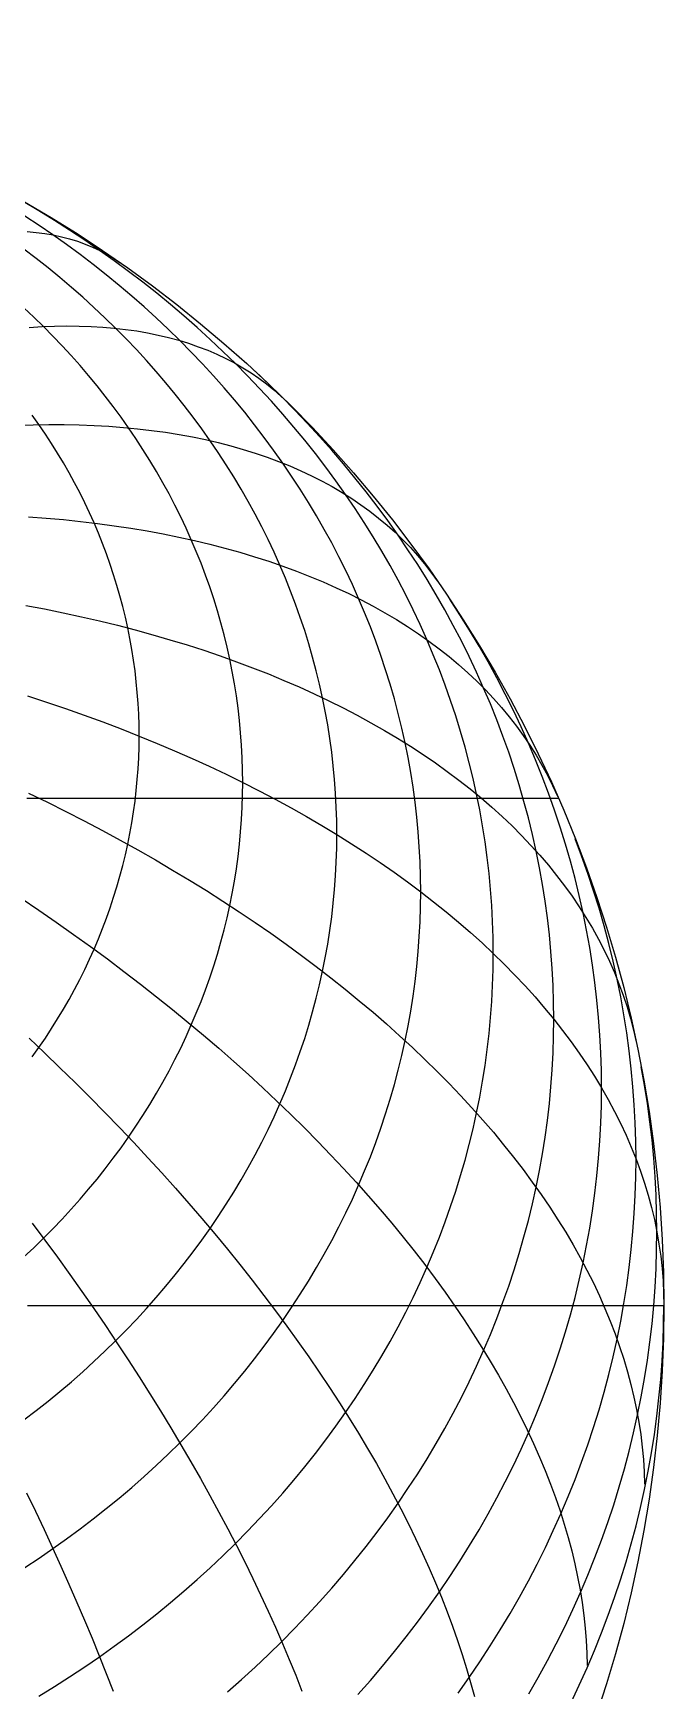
# Model space of a CAD drawing. Header units: millimetres. Extents: x -85 to 85, y -85 to 85.
# Drawn here: x 42.9 to 85, y -25.8 to 85 of the extents above; entities that cross this region are included whole.
import ezdxf

# ---------------------------------------------------------------- set-up
doc = ezdxf.new("R2010")
doc.units = ezdxf.units.MM
for name, color, linetype in [('CUT_OUTER', 1, 'Continuous'), ('ENGRAVE', 7, 'Continuous'), ('ENGRAVE_FINE', 8, 'Continuous')]:
    doc.layers.add(name, color=color, linetype=linetype)

msp = doc.modelspace()

# ---------------------------------------------------------------- linework, layer by layer
at = {"layer": 'CUT_OUTER'}
msp.add_circle((0, 0), 85, dxfattribs=at)
at = {"layer": 'ENGRAVE'}
for points in [[(42.5, 0), (43.7782, 0), (45.0431, 0), (46.2943, 0), (47.5314, 0), (48.754, 0), (49.9617, 0), (51.1543, 0), (52.3312, 0), (53.4922, 0), (54.6369, 0), (55.765, 0), (56.8761, 0), (57.9699, 0), (59.046, 0), (60.1041, 0), (61.1439, 0), (62.1651, 0), (63.1673, 0), (64.1503, 0), (65.1138, 0), (66.0574, 0), (66.9809, 0), (67.884, 0), (68.7664, 0), (69.6279, 0), (70.4682, 0), (71.287, 0), (72.0841, 0), (72.8592, 0), (73.6122, 0), (74.3427, 0), (75.0505, 0), (75.7356, 0), (76.3975, 0), (77.0362, 0), (77.6514, 0), (78.2429, 0), (78.8106, 0), (79.3543, 0), (79.8739, 0), (80.3691, 0), (80.8398, 0), (81.2859, 0), (81.7072, 0), (82.1037, 0), (82.4751, 0), (82.8215, 0), (83.1425, 0), (83.4383, 0), (83.7087, 0), (83.9535, 0), (84.1728, 0), (84.3664, 0), (84.5344, 0), (84.6765, 0), (84.7929, 0), (84.8835, 0), (84.9482, 0), (84.9871, 0), (85, 0)], [(78.8106, -26.5266), (79.3543, -25.3767), (79.8739, -24.2191), (80.3691, -23.0541), (80.8398, -21.8821), (81.2859, -20.7034), (81.7072, -19.5184), (82.1037, -18.3275), (82.4751, -17.131), (82.8215, -15.9292), (83.1425, -14.7226), (83.4383, -13.5116), (83.7087, -12.2964), (83.9535, -11.0774), (84.1728, -9.8551), (84.3664, -8.6298), (84.5344, -7.4019), (84.6765, -6.1717), (84.7929, -4.9396), (84.8835, -3.706), (84.9482, -2.4713), (84.9871, -1.2358), (85, 0)]]:
    msp.add_lwpolyline(points, dxfattribs=at)
at = {"layer": 'ENGRAVE_FINE'}
for points in [[(73.6122, 23.5088), (73.6009, 24.5791), (73.5673, 25.6491), (73.5113, 26.7183), (73.4328, 27.7867), (73.332, 28.8537), (73.2089, 29.919), (73.0635, 30.9825), (72.8958, 32.0436), (72.7059, 33.1022), (72.4938, 34.1578), (72.2597, 35.2102), (72.0036, 36.259), (71.7255, 37.304), (71.4256, 38.3447), (71.1039, 39.3809), (70.7605, 40.4123), (70.3957, 41.4385), (70.0093, 42.4593), (69.6017, 43.4743), (69.1728, 44.4832), (68.7229, 45.4857), (68.252, 46.4816), (67.7603, 47.4704), (67.2481, 48.452), (66.7153, 49.4259), (66.1622, 50.3919), (65.5889, 51.3498), (64.9957, 52.2992), (64.3826, 53.2398), (63.75, 54.1713), (63.0979, 55.0935), (62.4267, 56.0061), (61.7364, 56.9088), (61.0272, 57.8013), (60.2996, 58.6834), (59.5535, 59.5548), (58.7893, 60.4151), (58.0072, 61.2643), (57.2074, 62.1019), (56.3902, 62.9278), (55.5558, 63.7416), (54.7045, 64.5433), (53.8365, 65.3324), (52.9522, 66.1088), (52.0517, 66.8722), (51.1353, 67.6223), (50.2034, 68.3591), (49.2561, 69.0822), (48.2939, 69.7914), (47.317, 70.4865), (46.3256, 71.1673), (45.3202, 71.8336), (44.3009, 72.4851), (43.2681, 73.1218), (42.2222, 73.7433)], [(68.7664, 27.6363), (68.756, 28.6361), (68.7246, 29.6356), (68.6722, 30.6345), (68.5989, 31.6325), (68.5048, 32.6293), (68.3897, 33.6245), (68.2539, 34.618), (68.0972, 35.6093), (67.9198, 36.5981), (67.7217, 37.5843), (67.503, 38.5674), (67.2637, 39.5472), (67.004, 40.5233), (66.7238, 41.4955), (66.4233, 42.4636), (66.1025, 43.427), (65.7617, 44.3857), (65.4008, 45.3393), (65.02, 46.2875), (64.6193, 47.23), (64.199, 48.1665), (63.7591, 49.0968), (63.2998, 50.0205), (62.8213, 50.9375), (62.3236, 51.8473), (61.8069, 52.7498), (61.2714, 53.6446), (60.7172, 54.5314), (60.1445, 55.4101), (59.5535, 56.2804), (58.9443, 57.1419), (58.3173, 57.9944), (57.6724, 58.8376), (57.01, 59.6714), (56.3302, 60.4954), (55.6332, 61.3094), (54.9193, 62.1131), (54.1887, 62.9064), (53.4416, 63.6889), (52.6782, 64.4604), (51.8987, 65.2207), (51.1034, 65.9695), (50.2926, 66.7067), (49.4664, 67.432), (48.6252, 68.1451), (47.7692, 68.8459), (46.8986, 69.5342), (46.0137, 70.2097), (45.1148, 70.8722), (44.2022, 71.5215), (43.2761, 72.1575), (42.3369, 72.7799)], [(42.4851, 71.7439), (43.0782, 71.6901), (43.6582, 71.6146), (44.2249, 71.5172), (44.7781, 71.398), (45.3176, 71.2571), (45.8434, 71.0945), (46.3552, 70.9102), (46.8528, 70.7043), (47.3362, 70.4769), (47.8052, 70.228), (48.2596, 69.9577), (48.6994, 69.6662)], [(63.1673, 31.461), (63.1577, 32.3794), (63.1288, 33.2975), (63.0807, 34.2151), (63.0134, 35.1318), (62.9269, 36.0474), (62.8213, 36.9616), (62.6965, 37.8742), (62.5526, 38.7848), (62.3896, 39.6931), (62.2077, 40.599), (62.0067, 41.502), (61.787, 42.402), (61.5483, 43.2987), (61.291, 44.1918), (61.0149, 45.081), (60.7203, 45.966), (60.4072, 46.8466), (60.0757, 47.7225), (59.7259, 48.5935), (59.3579, 49.4593), (58.9718, 50.3196), (58.5677, 51.1741), (58.1458, 52.0226), (57.7062, 52.8649), (57.249, 53.7006), (56.7744, 54.5296), (56.2825, 55.3516), (55.7734, 56.1662), (55.2474, 56.9734), (54.7045, 57.7728), (54.145, 58.5641), (53.5689, 59.3472), (52.9766, 60.1218), (52.3681, 60.8877), (51.7436, 61.6446), (51.1034, 62.3923), (50.4477, 63.1306), (49.7765, 63.8593), (49.0902, 64.5781), (48.389, 65.2867), (47.673, 65.9851), (46.9425, 66.673), (46.1976, 67.3502), (45.4388, 68.0164), (44.666, 68.6714), (43.8797, 69.3152), (43.08, 69.9474), (42.2672, 70.5679)], [(56.8761, 34.9409), (56.8674, 35.7679), (56.8415, 36.5946), (56.7982, 37.4208), (56.7376, 38.2462), (56.6597, 39.0706), (56.5645, 39.8938), (56.4522, 40.7154), (56.3226, 41.5353), (56.1759, 42.3532), (56.012, 43.1688), (55.8311, 43.982), (55.6332, 44.7923), (55.4184, 45.5997), (55.1866, 46.4038), (54.9381, 47.2044), (54.6728, 48.0013), (54.3909, 48.7942), (54.0924, 49.5829), (53.7774, 50.3672), (53.4461, 51.1467), (53.0984, 51.9213), (52.7346, 52.6907), (52.3547, 53.4548), (51.9589, 54.2131), (51.5473, 54.9656), (51.1199, 55.7121), (50.677, 56.4521), (50.2186, 57.1857), (49.745, 57.9124), (49.2561, 58.6322), (48.7523, 59.3447), (48.2337, 60.0498), (47.7003, 60.7473), (47.1524, 61.4369), (46.5902, 62.1184), (46.0137, 62.7917), (45.4233, 63.4564), (44.819, 64.1125), (44.201, 64.7597), (43.5696, 65.3978), (42.9249, 66.0266), (42.2672, 66.646)], [(42.6218, 65.3396), (43.4744, 65.393), (44.3138, 65.4266), (45.1396, 65.4402), (45.9518, 65.4339), (46.7499, 65.4077), (47.5338, 65.3615), (48.3032, 65.2954), (49.0579, 65.2095), (49.7976, 65.1036), (50.5222, 64.978), (51.2314, 64.8325), (51.925, 64.6673), (52.6028, 64.4824), (53.2645, 64.2779), (53.9101, 64.0538), (54.5392, 63.8102), (55.1517, 63.5471), (55.7473, 63.2647), (56.3261, 62.963), (56.8876, 62.6421), (57.4318, 62.3021), (57.9586, 61.9432), (58.4676, 61.5654), (58.9589, 61.1689), (59.4322, 60.7537), (59.8874, 60.32)], [(77.6514, 19.1238), (77.6395, 20.2528), (77.6041, 21.3815), (77.5449, 22.5094), (77.4622, 23.6364), (77.3559, 24.7619), (77.226, 25.8858), (77.0726, 27.0075), (76.8957, 28.1269), (76.6953, 29.2436), (76.4717, 30.3571), (76.2247, 31.4672), (75.9545, 32.5736), (75.6612, 33.6759), (75.3448, 34.7737), (75.0055, 35.8668), (74.6433, 36.9548), (74.2584, 38.0373), (73.8508, 39.1141), (73.4208, 40.1848), (72.9684, 41.2491), (72.4938, 42.3066), (71.9971, 43.3571), (71.4785, 44.4002), (70.9381, 45.4356), (70.376, 46.463), (69.7926, 47.482), (69.1879, 48.4924), (68.5621, 49.4939), (67.9154, 50.4861), (67.2481, 51.4688), (66.5602, 52.4416), (65.8521, 53.4043), (65.1239, 54.3565), (64.3759, 55.298), (63.6083, 56.2285), (62.8213, 57.1476), (62.0151, 58.0552), (61.1901, 58.9509), (60.3464, 59.8345), (59.4844, 60.7057), (58.6042, 61.5643), (57.7062, 62.4099)], [(41.8365, 58.8085), (42.8872, 58.8416), (43.9248, 58.8568), (44.9491, 58.854), (45.9596, 58.8334), (46.9562, 58.7948), (47.9384, 58.7382), (48.9061, 58.6638), (49.8588, 58.5716), (50.7964, 58.4615), (51.7184, 58.3336), (52.6248, 58.1879), (53.5151, 58.0245), (54.3891, 57.8434), (55.2465, 57.6447), (56.0871, 57.4284), (56.9106, 57.1946), (57.7168, 56.9435), (58.5054, 56.6749), (59.2762, 56.3891), (60.0289, 56.0862), (60.7633, 55.7661), (61.4793, 55.4291), (62.1765, 55.0752), (62.8547, 54.7045), (63.5138, 54.3171), (64.1536, 53.9132), (64.7738, 53.4929), (65.3743, 53.0562), (65.9549, 52.6035), (66.5154, 52.1346), (67.0556, 51.65), (67.5754, 51.1495), (68.0746, 50.6335), (68.5531, 50.1021), (69.0107, 49.5554), (69.4473, 48.9936), (69.8627, 48.4169)], [(49.9617, 38.0381), (49.9541, 38.7645), (49.9313, 39.4907), (49.8933, 40.2164), (49.84, 40.9415), (49.7716, 41.6657), (49.6881, 42.3888), (49.5893, 43.1106), (49.4755, 43.8308), (49.3466, 44.5493), (49.2027, 45.2657), (49.0438, 45.98), (48.87, 46.6919), (48.6812, 47.4011), (48.4777, 48.1074), (48.2593, 48.8107), (48.0263, 49.5108), (47.7787, 50.2073), (47.5164, 50.9001), (47.2398, 51.589), (46.9487, 52.2738), (46.6433, 52.9542), (46.3237, 53.6301), (45.99, 54.3012), (45.6423, 54.9674), (45.2807, 55.6284), (44.9053, 56.2841), (44.5162, 56.9342), (44.1136, 57.5786), (43.6975, 58.217), (43.2681, 58.8492), (42.8256, 59.4751)], [(42.5693, 52.6914), (43.7424, 52.6037), (44.9021, 52.5), (46.0481, 52.3803), (47.1801, 52.2446), (48.2977, 52.093), (49.4007, 51.9255), (50.4885, 51.7422), (51.561, 51.5432), (52.6178, 51.3285), (53.6586, 51.0981), (54.683, 50.8522), (55.6907, 50.5907), (56.6815, 50.3139), (57.6551, 50.0217), (58.611, 49.7143), (59.5491, 49.3918), (60.4691, 49.0542), (61.3707, 48.7017), (62.2535, 48.3343), (63.1174, 47.9522), (63.9621, 47.5555), (64.7873, 47.1443), (65.5927, 46.7188), (66.3782, 46.279), (67.1434, 45.8251), (67.8882, 45.3573), (68.6123, 44.8757), (69.3156, 44.3803), (69.9977, 43.8715), (70.6585, 43.3493), (71.2977, 42.8139), (71.9153, 42.2655), (72.5109, 41.7041), (73.0844, 41.1301), (73.6357, 40.5436), (74.1646, 39.9447), (74.6708, 39.3336), (75.1544, 38.7105), (75.615, 38.0757), (76.0526, 37.4293), (76.467, 36.7714), (76.8581, 36.1024), (77.2259, 35.4223), (77.5701, 34.7315), (77.8906, 34.0301)], [(42.3883, 46.7705), (43.6416, 46.5329), (44.8816, 46.2811), (46.1079, 46.0153), (47.3202, 45.7354), (48.5181, 45.4416), (49.7012, 45.1339), (50.8692, 44.8125), (52.0217, 44.4775), (53.1583, 44.1289), (54.2787, 43.7668), (55.3826, 43.3915), (56.4697, 43.0029), (57.5395, 42.6012), (58.5918, 42.1865), (59.6262, 41.759), (60.6425, 41.3188), (61.6403, 40.866), (62.6194, 40.4007), (63.5794, 39.9231), (64.52, 39.4334), (65.4409, 38.9316), (66.3419, 38.418), (67.2227, 37.8927), (68.0831, 37.3558), (68.9226, 36.8076), (69.7412, 36.2482), (70.5386, 35.6777), (71.3145, 35.0963), (72.0686, 34.5043), (72.8008, 33.9017), (73.5108, 33.2888), (74.1984, 32.6658), (74.8634, 32.0328), (75.5056, 31.3901), (76.1249, 30.7378), (76.7209, 30.0762), (77.2935, 29.4053), (77.8427, 28.7256), (78.3681, 28.037), (78.8696, 27.34), (79.3471, 26.6346), (79.8004, 25.9211), (80.2295, 25.1997), (80.634, 24.4706), (81.0141, 23.7341), (81.3694, 22.9903), (81.7, 22.2396), (82.0057, 21.482), (82.2864, 20.7179), (82.542, 19.9475), (82.7725, 19.1711), (82.9777, 18.3888), (83.1577, 17.6008)], [(80.8398, 14.5293), (80.8275, 15.7046), (80.7906, 16.8796), (80.729, 18.0539), (80.6429, 19.2271), (80.5322, 20.3989), (80.397, 21.5689), (80.2372, 22.7367), (80.0531, 23.902), (79.8445, 25.0645), (79.6117, 26.2238), (79.3545, 27.3795), (79.0733, 28.5313), (78.7679, 29.6789), (78.4385, 30.8218), (78.0853, 31.9597), (77.7082, 33.0924), (77.3075, 34.2194), (76.8832, 35.3404), (76.4355, 36.455), (75.9646, 37.563), (75.4705, 38.664), (74.9534, 39.7576), (74.4134, 40.8435), (73.8508, 41.9214), (73.2657, 42.991), (72.6583, 44.0519), (72.0288, 45.1038), (71.3773, 46.1464), (70.7041, 47.1793)], [(42.5, 40.7185), (43.7782, 40.302), (45.0431, 39.8733), (46.2943, 39.4323), (47.5314, 38.9794), (48.754, 38.5146), (49.9617, 38.0381), (51.1543, 37.55), (52.3312, 37.0504), (53.4922, 36.5396), (54.6369, 36.0176), (55.765, 35.4847), (56.8761, 34.9409), (57.9699, 34.3866), (59.046, 33.8217), (60.1041, 33.2465), (61.1439, 32.6612), (62.1651, 32.066), (63.1673, 31.461), (64.1503, 30.8464), (65.1138, 30.2224), (66.0574, 29.5892), (66.9809, 28.947), (67.884, 28.2959), (68.7664, 27.6363), (69.6279, 26.9682), (70.4682, 26.292), (71.287, 25.6077), (72.0841, 24.9156), (72.8592, 24.2159), (73.6122, 23.5088), (74.3427, 22.7946), (75.0505, 22.0735), (75.7356, 21.3456), (76.3975, 20.6112), (77.0362, 19.8705), (77.6514, 19.1238), (78.2429, 18.3713), (78.8106, 17.6131), (79.3543, 16.8496), (79.8739, 16.081), (80.3691, 15.3075), (80.8398, 14.5293), (81.2859, 13.7466), (81.7072, 12.9598), (82.1037, 12.1691), (82.4751, 11.3746), (82.8215, 10.5767), (83.1425, 9.7755), (83.4383, 8.9714), (83.7087, 8.1645), (83.9535, 7.3552), (84.1728, 6.5436), (84.3664, 5.73), (84.5344, 4.9147), (84.6765, 4.0979), (84.7929, 3.2798), (84.8835, 2.4607), (84.9482, 1.6409), (84.9871, 0.8206), (85, 0)], [(42.8256, 16.6011), (43.2681, 17.227), (43.6975, 17.8592), (44.1136, 18.4976), (44.5162, 19.142), (44.9053, 19.7921), (45.2807, 20.4478), (45.6423, 21.1088), (45.99, 21.775), (46.3237, 22.4461), (46.6433, 23.122), (46.9487, 23.8025), (47.2398, 24.4872), (47.5164, 25.1761), (47.7787, 25.8689), (48.0263, 26.5655), (48.2593, 27.2655), (48.4777, 27.9688), (48.6812, 28.6751), (48.87, 29.3844), (49.0438, 30.0962), (49.2027, 30.8105), (49.3466, 31.527), (49.4755, 32.2454), (49.5893, 32.9656), (49.6881, 33.6874), (49.7716, 34.4105), (49.84, 35.1347), (49.8933, 35.8598), (49.9313, 36.5855), (49.9541, 37.3117), (49.9617, 38.0381)], [(42.2672, 3.2359), (42.9249, 3.8553), (43.5696, 4.4841), (44.201, 5.1222), (44.819, 5.7694), (45.4233, 6.4255), (46.0137, 7.0902), (46.5902, 7.7635), (47.1524, 8.445), (47.7003, 9.1346), (48.2337, 9.8321), (48.7523, 10.5372), (49.2561, 11.2497), (49.745, 11.9695), (50.2186, 12.6962), (50.677, 13.4298), (51.1199, 14.1698), (51.5473, 14.9163), (51.9589, 15.6688), (52.3547, 16.4271), (52.7346, 17.1912), (53.0984, 17.9606), (53.4461, 18.7352), (53.7774, 19.5147), (54.0924, 20.299), (54.3909, 21.0877), (54.6728, 21.8806), (54.9381, 22.6775), (55.1866, 23.4781), (55.4184, 24.2822), (55.6332, 25.0896), (55.8311, 25.8999), (56.012, 26.7131), (56.1759, 27.5287), (56.3226, 28.3466), (56.4522, 29.1665), (56.5645, 29.9881), (56.6597, 30.8113), (56.7376, 31.6357), (56.7982, 32.4611), (56.8415, 33.2873), (56.8674, 34.114), (56.8761, 34.9409)], [(42.4547, 33.8937), (43.5891, 33.8937), (44.7103, 33.8937), (45.8179, 33.8937), (46.9115, 33.8937), (47.9909, 33.8937), (49.0556, 33.8937), (50.1054, 33.8937), (51.1399, 33.8937), (52.1588, 33.8937), (53.1618, 33.8937), (54.1487, 33.8937), (55.119, 33.8937), (56.0726, 33.8937), (57.0091, 33.8937), (57.9282, 33.8937), (58.8297, 33.8937), (59.7132, 33.8937), (60.5786, 33.8937), (61.4255, 33.8937), (62.2537, 33.8937), (63.063, 33.8937), (63.853, 33.8937), (64.6236, 33.8937), (65.3745, 33.8937), (66.1054, 33.8937), (66.8163, 33.8937), (67.5068, 33.8937), (68.1767, 33.8937), (68.8259, 33.8937), (69.4541, 33.8937), (70.0611, 33.8937), (70.6468, 33.8937), (71.211, 33.8937), (71.7535, 33.8937), (72.2741, 33.8937), (72.7727, 33.8937), (73.2491, 33.8937), (73.7033, 33.8937), (74.135, 33.8937), (74.5441, 33.8937), (74.9305, 33.8937), (75.294, 33.8937), (75.6347, 33.8937), (75.9523, 33.8937), (76.2467, 33.8937), (76.5179, 33.8937), (76.7659, 33.8937), (76.9904, 33.8937), (77.1915, 33.8937), (77.3691, 33.8937), (77.5231, 33.8937), (77.6535, 33.8937), (77.7602, 33.8937), (77.8433, 33.8937), (77.9026, 33.8937), (77.9382, 33.8937), (77.9501, 33.8937)], [(42.5824, 34.2245), (43.8336, 33.6171), (45.0716, 32.9995), (46.2958, 32.3718), (47.5059, 31.7343), (48.7015, 31.0871), (49.8823, 30.4304), (51.0479, 29.7644), (52.198, 29.0894), (53.3321, 28.4055), (54.45, 27.713), (55.5513, 27.012), (56.6357, 26.3028), (57.7029, 25.5856), (58.7525, 24.8606), (59.7841, 24.128), (60.7976, 23.3881), (61.7925, 22.641), (62.7687, 21.8871), (63.7257, 21.1264), (64.6632, 20.3594), (65.5811, 19.5861), (66.479, 18.8069), (67.3567, 18.022), (68.2139, 17.2315), (69.0502, 16.4358), (69.8656, 15.6351), (70.6596, 14.8297), (71.4321, 14.0197), (72.1829, 13.2054), (72.9117, 12.3872), (73.6183, 11.5651), (74.3024, 10.7396), (74.9639, 9.9107), (75.6026, 9.0789), (76.2183, 8.2443), (76.8107, 7.4071), (77.3797, 6.5677), (77.9252, 5.7263), (78.4469, 4.8832), (78.9448, 4.0386), (79.4186, 3.1927), (79.8682, 2.3459), (80.2934, 1.4984), (80.6942, 0.6504), (81.0705, -0.1978), (81.422, -1.0459), (81.7487, -1.8938), (82.0506, -2.741), (82.3274, -3.5874), (82.5792, -4.4327), (82.8058, -5.2767), (83.0071, -6.119), (83.1832, -6.9595), (83.334, -7.7979), (83.4594, -8.6339), (83.5593, -9.4672), (83.6338, -10.2977), (83.6828, -11.125), (83.7064, -11.949)], [(42.2672, -7.646), (43.08, -7.0255), (43.8797, -6.3932), (44.666, -5.7495), (45.4388, -5.0944), (46.1976, -4.4282), (46.9425, -3.7511), (47.673, -3.0632), (48.389, -2.3648), (49.0902, -1.6561), (49.7765, -0.9373), (50.4477, -0.2087), (51.1034, 0.5296), (51.7436, 1.2773), (52.3681, 2.0343), (52.9766, 2.8001), (53.5689, 3.5747), (54.145, 4.3578), (54.7045, 5.1492), (55.2474, 5.9486), (55.7734, 6.7557), (56.2825, 7.5704), (56.7744, 8.3923), (57.249, 9.2213), (57.7062, 10.057), (58.1458, 10.8993), (58.5677, 11.7478), (58.9718, 12.6024), (59.3579, 13.4627), (59.7259, 14.3284), (60.0757, 15.1994), (60.4072, 16.0753), (60.7203, 16.956), (61.0149, 17.841), (61.291, 18.7302), (61.5483, 19.6232), (61.787, 20.5199), (62.0067, 21.4199), (62.2077, 22.323), (62.3896, 23.2288), (62.5526, 24.1372), (62.6965, 25.0478), (62.8213, 25.9603), (62.9269, 26.8745), (63.0134, 27.7901), (63.0807, 28.7069), (63.1288, 29.6244), (63.1577, 30.5426), (63.1673, 31.461)], [(83.1425, 9.7755), (83.1299, 10.9844), (83.0919, 12.1928), (83.0286, 13.4006), (82.94, 14.6072), (82.8262, 15.8123), (82.6871, 17.0156), (82.5228, 18.2168), (82.3334, 19.4153), (82.1189, 20.6109), (81.8794, 21.8032), (81.615, 22.9918), (81.3257, 24.1764), (81.0116, 25.3567), (80.6729, 26.5321), (80.3095, 27.7025), (79.9217, 28.8674), (79.5096, 30.0265), (79.0733, 31.1795)], [(42.0835, 27.2019), (43.2619, 26.4062), (44.4272, 25.6024), (45.5789, 24.7908), (46.7167, 23.9717), (47.8402, 23.1452), (48.9492, 22.3118), (50.0433, 21.4715), (51.1222, 20.6247), (52.1855, 19.7716), (53.2329, 18.9124), (54.264, 18.0475), (55.2787, 17.1772), (56.2765, 16.3015), (57.2571, 15.421), (58.2203, 14.5357), (59.1658, 13.646), (60.0933, 12.7521), (61.0024, 11.8544), (61.893, 10.953), (62.7647, 10.0483), (63.6173, 9.1406), (64.4506, 8.23), (65.2641, 7.317), (66.0579, 6.4017), (66.8314, 5.4845), (67.5847, 4.5656), (68.3173, 3.6453), (69.0291, 2.7239), (69.72, 1.8017), (70.3895, 0.8789), (71.0377, -0.0442), (71.6641, -0.9672), (72.2688, -1.8899), (72.8514, -2.8121), (73.4119, -3.7334), (73.95, -4.6536), (74.4656, -5.5723), (74.9584, -6.4894), (75.4285, -7.4044), (75.8756, -8.3173), (76.2995, -9.2275), (76.7003, -10.135), (77.0776, -11.0394), (77.4315, -11.9404), (77.7618, -12.8378), (78.0684, -13.7313), (78.3512, -14.6206), (78.6102, -15.5054), (78.8452, -16.3855), (79.0562, -17.2607), (79.2431, -18.1305), (79.4059, -18.9949), (79.5445, -19.8534), (79.6588, -20.706), (79.7489, -21.5522), (79.8147, -22.3918), (79.8562, -23.2246), (79.8734, -24.0504)], [(42.3369, -17.5073), (43.2761, -16.8849), (44.2022, -16.2489), (45.1148, -15.5996), (46.0137, -14.9371), (46.8986, -14.2616), (47.7692, -13.5733), (48.6252, -12.8725), (49.4664, -12.1594), (50.2926, -11.4341), (51.1034, -10.6969), (51.8987, -9.9481), (52.6782, -9.1878), (53.4416, -8.4163), (54.1887, -7.6338), (54.9193, -6.8405), (55.6332, -6.0368), (56.3302, -5.2228), (57.01, -4.3988), (57.6724, -3.565), (58.3173, -2.7218), (58.9443, -1.8693), (59.5535, -1.0077), (60.1445, -0.1375), (60.7172, 0.7412), (61.2714, 1.628), (61.8069, 2.5229), (62.3236, 3.4253), (62.8213, 4.3351), (63.2998, 5.2521), (63.7591, 6.1758), (64.199, 7.1061), (64.6193, 8.0426), (65.02, 8.9851), (65.4008, 9.9333), (65.7617, 10.8869), (66.1025, 11.8456), (66.4233, 12.8091), (66.7238, 13.7771), (67.004, 14.7493), (67.2637, 15.7254), (67.503, 16.7052), (67.7217, 17.6883), (67.9198, 18.6745), (68.0972, 19.6633), (68.2539, 20.6546), (68.3897, 21.6481), (68.5048, 22.6433), (68.5989, 23.6401), (68.6722, 24.6381), (68.7246, 25.637), (68.756, 26.6365), (68.7664, 27.6363)], [(43.2681, -26.1041), (44.3009, -25.4675), (45.3202, -24.8159), (46.3256, -24.1496), (47.317, -23.4688), (48.2939, -22.7737), (49.2561, -22.0645), (50.2034, -21.3414), (51.1353, -20.6047), (52.0517, -19.8545), (52.9522, -19.0911), (53.8365, -18.3147), (54.7045, -17.5256), (55.5558, -16.724), (56.3902, -15.9101), (57.2074, -15.0842), (58.0072, -14.2466), (58.7893, -13.3975), (59.5535, -12.5371), (60.2996, -11.6657), (61.0272, -10.7836), (61.7364, -9.8911), (62.4267, -8.9884), (63.0979, -8.0759), (63.75, -7.1536), (64.3826, -6.2221), (64.9957, -5.2815), (65.5889, -4.3321), (66.1622, -3.3743), (66.7153, -2.4082), (67.2481, -1.4343), (67.7603, -0.4527), (68.252, 0.5361), (68.7229, 1.5319), (69.1728, 2.5345), (69.6017, 3.5434), (70.0093, 4.5584), (70.3957, 5.5792), (70.7605, 6.6054), (71.1039, 7.6368), (71.4256, 8.673), (71.7255, 9.7137), (72.0036, 10.7587), (72.2597, 11.8075), (72.4938, 12.8599), (72.7059, 13.9155), (72.8958, 14.9741), (73.0635, 16.0352), (73.2089, 17.0986), (73.332, 18.164), (73.4328, 19.231), (73.5113, 20.2993), (73.5673, 21.3686), (73.6009, 22.4386), (73.6122, 23.5088)], [(55.8577, -25.8136), (56.7906, -24.9946), (57.7062, -24.1622), (58.6042, -23.3166), (59.4844, -22.4581), (60.3464, -21.5869), (61.1901, -20.7033), (62.0151, -19.8076), (62.8213, -18.9), (63.6083, -17.9808), (64.3759, -17.0504), (65.1239, -16.1089), (65.8521, -15.1566), (66.5602, -14.194), (67.2481, -13.2212), (67.9154, -12.2385), (68.5621, -11.2463), (69.1879, -10.2448), (69.7926, -9.2344), (70.376, -8.2153), (70.9381, -7.188), (71.4785, -6.1526), (71.9971, -5.1095), (72.4938, -4.059), (72.9684, -3.0015), (73.4208, -1.9372), (73.8508, -0.8665), (74.2584, 0.2103), (74.6433, 1.2928), (75.0055, 2.3808), (75.3448, 3.4739), (75.6612, 4.5717), (75.9545, 5.674), (76.2247, 6.7804), (76.4717, 7.8905), (76.6953, 9.0041), (76.8957, 10.1207), (77.0726, 11.2401), (77.226, 12.3619), (77.3559, 13.4857), (77.4622, 14.6113), (77.5449, 15.7382), (77.6041, 16.8662), (77.6395, 17.9948), (77.6514, 19.1238)], [(42.6061, 17.849), (43.6473, 16.8675), (44.6752, 15.8808), (45.6894, 14.8893), (46.6898, 13.8932), (47.6759, 12.8929), (48.6475, 11.8887), (49.6042, 10.8808), (50.5459, 9.8697), (51.4722, 8.8555), (52.3828, 7.8386), (53.2774, 6.8194), (54.1558, 5.798), (55.0177, 4.7749), (55.8629, 3.7504), (56.691, 2.7247), (57.5018, 1.6982), (58.2952, 0.6711), (59.0708, -0.3561), (59.8284, -1.3833), (60.5678, -2.41), (61.2887, -3.436), (61.9909, -4.4609), (62.6743, -5.4845), (63.3386, -6.5064), (63.9836, -7.5263), (64.6091, -8.5439), (65.2149, -9.559), (65.8008, -10.5711), (66.3667, -11.58), (66.9124, -12.5854), (67.4377, -13.5869), (67.9425, -14.5843), (68.4266, -15.5772), (68.8898, -16.5655), (69.3321, -17.5486), (69.7532, -18.5264), (70.1531, -19.4986), (70.5316, -20.4649), (70.8886, -21.4249), (71.224, -22.3783), (71.5378, -23.325), (71.8297, -24.2645), (72.0998, -25.1967), (72.3479, -26.1212)], [(84.5344, 4.9147), (84.5215, 6.1438), (84.4829, 7.3725), (84.4185, 8.6004), (84.3284, 9.8272), (84.2127, 11.0525), (84.0713, 12.276), (83.9043, 13.4972), (83.7117, 14.7158), (83.4936, 15.9314)], [(64.5615, -26.0007), (65.4008, -25.0558), (66.2201, -24.0989), (67.0192, -23.1303), (67.798, -22.1501), (68.556, -21.1588), (69.2932, -20.1566), (70.0093, -19.1438), (70.7041, -18.1208), (71.3773, -17.0879), (72.0288, -16.0453), (72.6583, -14.9934), (73.2657, -13.9325), (73.8508, -12.8629), (74.4134, -11.785), (74.9534, -10.6991), (75.4705, -9.6055), (75.9646, -8.5045), (76.4355, -7.3965), (76.8832, -6.2819), (77.3075, -5.1609), (77.7082, -4.0339), (78.0853, -2.9012), (78.4385, -1.7633), (78.7679, -0.6203), (79.0733, 0.5272), (79.3545, 1.679), (79.6117, 2.8347), (79.8445, 3.994), (80.0531, 5.1565), (80.2372, 6.3218), (80.397, 7.4897), (80.5322, 8.6597), (80.6429, 9.8314), (80.729, 11.0046), (80.7906, 12.1789), (80.8275, 13.3539), (80.8398, 14.5293)], [(71.2671, -25.8984), (72.0036, -24.8568), (72.7181, -23.8046), (73.4105, -22.7422), (74.0806, -21.6699), (74.728, -20.5881), (75.3527, -19.4969), (75.9545, -18.3969), (76.5331, -17.2883), (77.0884, -16.1714), (77.6203, -15.0467), (78.1284, -13.9144), (78.6128, -12.7748), (79.0733, -11.6284), (79.5096, -10.4755), (79.9217, -9.3164), (80.3095, -8.1515), (80.6729, -6.9811), (81.0116, -5.8056), (81.3257, -4.6254), (81.615, -3.4408), (81.8794, -2.2521), (82.1189, -1.0598), (82.3334, 0.1358), (82.5228, 1.3343), (82.6871, 2.5354), (82.8262, 3.7387), (82.94, 4.9439), (83.0286, 6.1505), (83.0919, 7.3582), (83.1299, 8.5667), (83.1425, 9.7755)], [(42.815, 5.4946), (43.6647, 4.3557), (44.5011, 3.2155), (45.3239, 2.0743), (46.1328, 0.9324), (46.9278, -0.2097), (47.7084, -1.3518), (48.4746, -2.4934), (49.2259, -3.6343), (49.9623, -4.7741), (50.6834, -5.9124), (51.3891, -7.0489), (52.0791, -8.1833), (52.7533, -9.3152), (53.4114, -10.4442), (54.0533, -11.5701), (54.6786, -12.6924), (55.2874, -13.8109), (55.8792, -14.9252), (56.4541, -16.0349), (57.0118, -17.1397), (57.5521, -18.2393), (58.0748, -19.3334), (58.5799, -20.4216), (59.0671, -21.5035), (59.5364, -22.5789), (59.9875, -23.6474), (60.4203, -24.7088), (60.8347, -25.7626)], [(75.979, -25.9572), (76.6141, -24.8478), (77.226, -23.7294), (77.8143, -22.6022), (78.3789, -21.4666), (78.9196, -20.323), (79.4363, -19.1718), (79.9288, -18.0131), (80.397, -16.8475), (80.8406, -15.6753), (81.2596, -14.4968), (81.6539, -13.3124), (82.0233, -12.1224), (82.3678, -10.9273), (82.6871, -9.7273), (82.9812, -8.5229), (83.2501, -7.3143), (83.4936, -6.1021), (83.7117, -4.8864), (83.9043, -3.6678), (84.0713, -2.4466), (84.2127, -1.2232), (84.3284, 0.0022), (84.4185, 1.229), (84.4829, 2.4569), (84.5215, 3.6856), (84.5344, 4.9147)], [(42.4366, -12.5174), (43.0308, -13.7491), (43.6118, -14.9766), (44.1796, -16.1996), (44.7339, -17.4177), (45.2745, -18.6304), (45.8014, -19.8375), (46.3143, -21.0385), (46.8132, -22.2331), (47.2977, -23.421), (47.7679, -24.6017), (48.2235, -25.7749)]]:
    msp.add_lwpolyline(points, dxfattribs=at)

doc.saveas('drawing.dxf')
